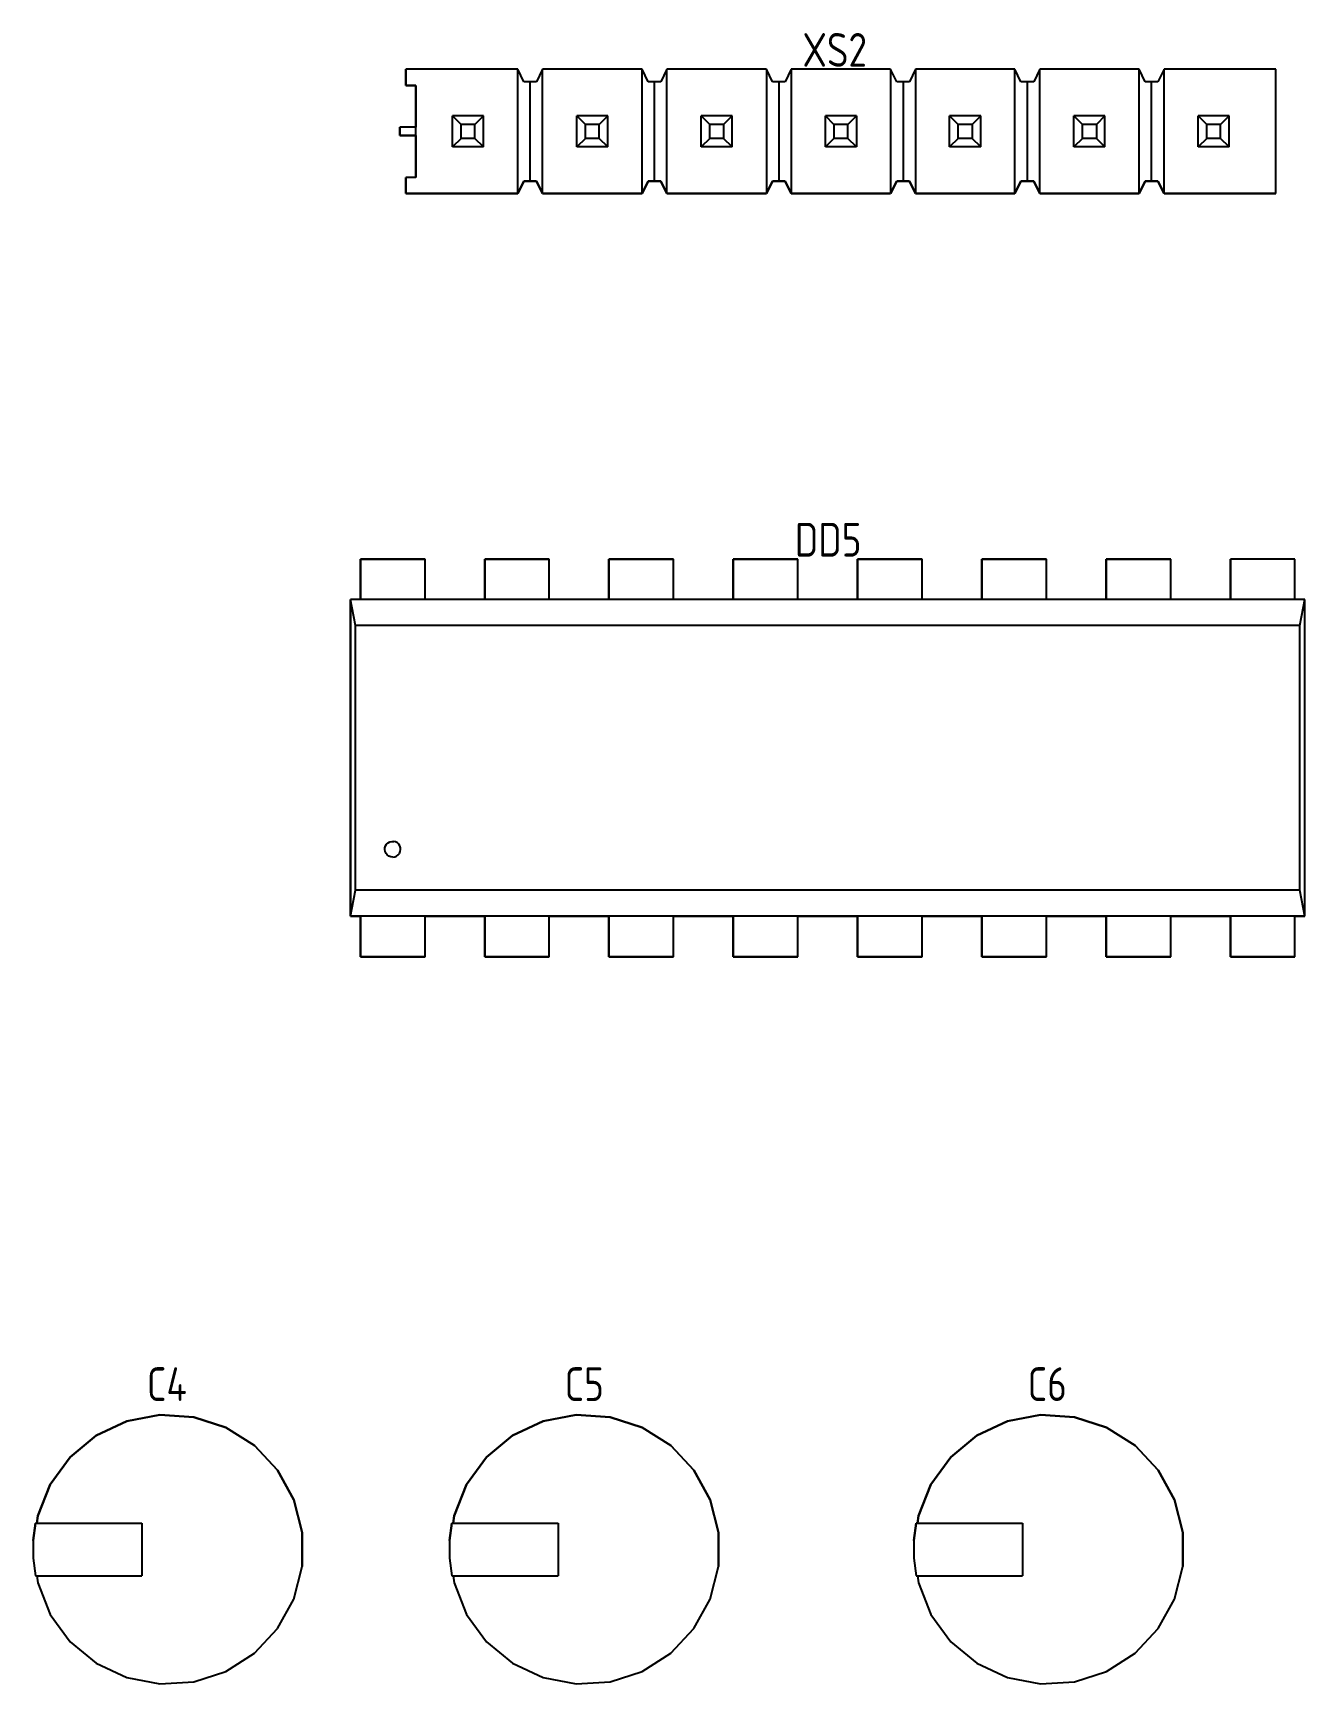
# Model space of a CAD drawing. Header units: inches. Extents: x 0 to 841, y -594 to 0.
# Drawn here: x 277.8 to 329.8, y -379.6 to -312.1 of the extents above; entities that cross this region are included whole.
import ezdxf

# ---------------------------------------------------------------- set-up
doc = ezdxf.new("R2010")
doc.units = ezdxf.units.IN
doc.header["$MEASUREMENT"] = 0
doc.styles.add('GOST type A0', font='GOST_A.TTF', dxfattribs={"height": 2.116667})

msp = doc.modelspace()

# ---------------------------------------------------------------- linework, layer by layer
at = {"color": 7, "true_color": 0xffffff}
for p, q in [((297.638, -313.614), (293.066, -313.614)), ((293.066, -313.614), (293.066, -314.274)), ((293.066, -314.274), (293.066, -313.614)), ((297.638, -313.614), (293.066, -313.614)), ((297.886, -314.122), (297.638, -313.614)), ((297.886, -314.122), (297.638, -313.614)), ((297.638, -318.694), (297.638, -313.614)), ((298.654, -313.614), (298.406, -314.122)), ((298.654, -313.614), (298.406, -314.122)), ((302.718, -313.614), (298.654, -313.614)), ((302.718, -313.614), (298.654, -313.614)), ((298.654, -318.694), (298.654, -313.614)), ((302.966, -314.122), (302.718, -313.614)), ((302.718, -318.694), (302.718, -313.614)), ((302.966, -314.122), (302.718, -313.614)), ((303.734, -313.614), (303.486, -314.122)), ((303.734, -313.614), (303.486, -314.122)), ((307.798, -313.614), (303.734, -313.614)), ((307.798, -313.614), (303.734, -313.614)), ((303.734, -318.694), (303.734, -313.614)), ((308.046, -314.122), (307.798, -313.614)), ((307.798, -313.614), (307.798, -318.694)), ((308.046, -314.122), (307.798, -313.614)), ((308.814, -313.614), (308.566, -314.122)), ((308.814, -313.614), (308.566, -314.122)), ((312.878, -313.614), (308.814, -313.614)), ((312.878, -313.614), (308.814, -313.614)), ((308.814, -313.614), (308.814, -318.694)), ((313.126, -314.122), (312.878, -313.614)), ((312.878, -313.614), (312.878, -318.694)), ((313.126, -314.122), (312.878, -313.614)), ((313.894, -313.614), (313.646, -314.122)), ((313.894, -313.614), (313.646, -314.122)), ((317.958, -313.614), (313.894, -313.614)), ((317.958, -313.614), (313.894, -313.614)), ((313.894, -313.614), (313.894, -318.694)), ((318.206, -314.122), (317.958, -313.614)), ((317.958, -318.694), (317.958, -313.614)), ((318.206, -314.122), (317.958, -313.614)), ((318.974, -313.614), (318.726, -314.122)), ((318.974, -313.614), (318.726, -314.122)), ((323.038, -313.614), (318.974, -313.614)), ((323.038, -313.614), (318.974, -313.614)), ((318.974, -318.694), (318.974, -313.614)), ((323.286, -314.122), (323.038, -313.614)), ((323.038, -318.694), (323.038, -313.614)), ((323.286, -314.122), (323.038, -313.614)), ((324.054, -313.614), (323.806, -314.122)), ((324.054, -313.614), (323.806, -314.122)), ((328.626, -313.614), (324.054, -313.614)), ((328.626, -313.614), (324.054, -313.614)), ((324.054, -318.694), (324.054, -313.614)), ((328.626, -318.694), (328.626, -313.614)), ((328.626, -318.694), (328.626, -313.614)), ((293.066, -314.274), (293.472, -314.274)), ((293.472, -314.274), (293.066, -314.274)), ((293.472, -314.274), (293.472, -315.982)), ((293.472, -318.034), (293.472, -314.274)), ((298.406, -314.122), (297.886, -314.122)), ((298.146, -314.122), (297.886, -314.122)), ((298.146, -318.186), (298.146, -314.122)), ((298.406, -314.122), (298.146, -314.122)), ((303.486, -314.122), (302.966, -314.122)), ((303.226, -314.122), (302.966, -314.122)), ((303.226, -318.186), (303.226, -314.122)), ((303.486, -314.122), (303.226, -314.122)), ((308.566, -314.122), (308.046, -314.122)), ((308.306, -314.122), (308.046, -314.122)), ((308.306, -314.122), (308.306, -318.186)), ((308.566, -314.122), (308.306, -314.122)), ((313.646, -314.122), (313.126, -314.122)), ((313.386, -314.122), (313.126, -314.122)), ((313.386, -314.122), (313.386, -318.186)), ((313.646, -314.122), (313.386, -314.122)), ((318.726, -314.122), (318.206, -314.122)), ((318.466, -314.122), (318.206, -314.122)), ((318.466, -318.186), (318.466, -314.122)), ((318.726, -314.122), (318.466, -314.122)), ((323.806, -314.122), (323.286, -314.122)), ((323.546, -314.122), (323.286, -314.122)), ((323.546, -318.186), (323.546, -314.122)), ((323.806, -314.122), (323.546, -314.122)), ((296.24, -315.52), (294.97, -315.52)), ((295.322, -315.872), (294.97, -315.52)), ((294.97, -316.79), (294.97, -315.52)), ((295.888, -315.872), (295.322, -315.872)), ((295.322, -316.438), (295.322, -315.872)), ((296.24, -315.52), (295.888, -315.872)), ((295.888, -316.438), (295.888, -315.872)), ((296.24, -316.79), (296.24, -315.52)), ((301.32, -315.52), (300.05, -315.52)), ((300.402, -315.872), (300.05, -315.52)), ((300.05, -316.79), (300.05, -315.52)), ((300.968, -315.872), (300.402, -315.872)), ((300.402, -316.438), (300.402, -315.872)), ((301.32, -315.52), (300.968, -315.872)), ((300.968, -316.438), (300.968, -315.872)), ((301.32, -316.79), (301.32, -315.52)), ((306.4, -315.52), (305.13, -315.52)), ((305.482, -315.872), (305.13, -315.52)), ((305.13, -316.79), (305.13, -315.52)), ((306.048, -315.872), (305.482, -315.872)), ((305.482, -316.438), (305.482, -315.872)), ((306.4, -315.52), (306.048, -315.872)), ((306.048, -315.872), (306.048, -316.438)), ((306.4, -316.79), (306.4, -315.52)), ((311.48, -315.52), (310.21, -315.52)), ((310.562, -315.872), (310.21, -315.52)), ((310.21, -316.79), (310.21, -315.52)), ((311.128, -315.872), (310.562, -315.872)), ((310.562, -315.872), (310.562, -316.438)), ((311.48, -315.52), (311.128, -315.872)), ((311.128, -316.438), (311.128, -315.872)), ((311.48, -315.52), (311.48, -316.79)), ((316.56, -315.52), (315.29, -315.52)), ((315.642, -315.872), (315.29, -315.52)), ((315.29, -316.79), (315.29, -315.52)), ((316.208, -315.872), (315.642, -315.872)), ((315.642, -316.438), (315.642, -315.872)), ((316.56, -315.52), (316.208, -315.872)), ((316.208, -315.872), (316.208, -316.438)), ((316.56, -316.79), (316.56, -315.52)), ((321.64, -315.52), (320.37, -315.52)), ((320.722, -315.872), (320.37, -315.52)), ((320.37, -316.79), (320.37, -315.52)), ((321.288, -315.872), (320.722, -315.872)), ((320.722, -316.438), (320.722, -315.872)), ((321.64, -315.52), (321.288, -315.872)), ((321.288, -315.872), (321.288, -316.438)), ((321.64, -316.79), (321.64, -315.52)), ((326.72, -315.52), (325.45, -315.52)), ((325.802, -315.872), (325.45, -315.52)), ((325.45, -316.79), (325.45, -315.52)), ((326.368, -315.872), (325.802, -315.872)), ((325.802, -316.438), (325.802, -315.872)), ((326.72, -315.52), (326.368, -315.872)), ((326.368, -316.438), (326.368, -315.872)), ((326.72, -316.79), (326.72, -315.52)), ((293.472, -315.982), (292.812, -315.982)), ((292.812, -315.982), (292.812, -316.326)), ((292.812, -316.326), (292.812, -315.982)), ((293.472, -315.982), (292.812, -315.982)), ((292.812, -316.326), (293.472, -316.326)), ((293.472, -316.326), (292.812, -316.326)), ((293.472, -316.326), (293.472, -318.034)), ((295.322, -316.438), (294.97, -316.79)), ((295.888, -316.438), (295.322, -316.438)), ((296.24, -316.79), (295.888, -316.438)), ((300.402, -316.438), (300.05, -316.79)), ((300.968, -316.438), (300.402, -316.438)), ((301.32, -316.79), (300.968, -316.438)), ((305.482, -316.438), (305.13, -316.79)), ((306.048, -316.438), (305.482, -316.438)), ((306.4, -316.79), (306.048, -316.438)), ((310.562, -316.438), (310.21, -316.79)), ((311.128, -316.438), (310.562, -316.438)), ((311.48, -316.79), (311.128, -316.438)), ((315.642, -316.438), (315.29, -316.79)), ((316.208, -316.438), (315.642, -316.438)), ((316.56, -316.79), (316.208, -316.438)), ((320.722, -316.438), (320.37, -316.79)), ((321.288, -316.438), (320.722, -316.438)), ((321.64, -316.79), (321.288, -316.438)), ((325.802, -316.438), (325.45, -316.79)), ((326.368, -316.438), (325.802, -316.438)), ((326.72, -316.79), (326.368, -316.438)), ((296.24, -316.79), (294.97, -316.79)), ((301.32, -316.79), (300.05, -316.79)), ((306.4, -316.79), (305.13, -316.79)), ((311.48, -316.79), (310.21, -316.79)), ((316.56, -316.79), (315.29, -316.79)), ((321.64, -316.79), (320.37, -316.79)), ((326.72, -316.79), (325.45, -316.79)), ((293.472, -318.034), (293.066, -318.034)), ((293.066, -318.034), (293.066, -318.694)), ((293.066, -318.694), (293.066, -318.034)), ((293.472, -318.034), (293.066, -318.034)), ((297.638, -318.694), (297.886, -318.186)), ((297.886, -318.186), (297.638, -318.694)), ((297.886, -318.186), (298.406, -318.186)), ((298.146, -318.186), (297.886, -318.186)), ((298.406, -318.186), (298.146, -318.186)), ((298.406, -318.186), (298.654, -318.694)), ((298.654, -318.694), (298.406, -318.186)), ((302.718, -318.694), (302.966, -318.186)), ((302.966, -318.186), (302.718, -318.694)), ((302.966, -318.186), (303.486, -318.186)), ((303.226, -318.186), (302.966, -318.186)), ((303.486, -318.186), (303.226, -318.186)), ((303.486, -318.186), (303.734, -318.694)), ((303.734, -318.694), (303.486, -318.186)), ((307.798, -318.694), (308.046, -318.186)), ((308.046, -318.186), (307.798, -318.694)), ((308.046, -318.186), (308.566, -318.186)), ((308.306, -318.186), (308.046, -318.186)), ((308.566, -318.186), (308.306, -318.186)), ((308.566, -318.186), (308.814, -318.694)), ((308.814, -318.694), (308.566, -318.186)), ((312.878, -318.694), (313.126, -318.186)), ((313.126, -318.186), (312.878, -318.694)), ((313.126, -318.186), (313.646, -318.186)), ((313.386, -318.186), (313.126, -318.186)), ((313.646, -318.186), (313.386, -318.186)), ((313.646, -318.186), (313.894, -318.694)), ((313.894, -318.694), (313.646, -318.186)), ((317.958, -318.694), (318.206, -318.186)), ((318.206, -318.186), (317.958, -318.694)), ((318.206, -318.186), (318.726, -318.186)), ((318.466, -318.186), (318.206, -318.186)), ((318.726, -318.186), (318.466, -318.186)), ((318.726, -318.186), (318.974, -318.694)), ((318.974, -318.694), (318.726, -318.186)), ((323.038, -318.694), (323.286, -318.186)), ((323.286, -318.186), (323.038, -318.694)), ((323.286, -318.186), (323.806, -318.186)), ((323.546, -318.186), (323.286, -318.186)), ((323.806, -318.186), (323.546, -318.186)), ((323.806, -318.186), (324.054, -318.694)), ((324.054, -318.694), (323.806, -318.186)), ((293.066, -318.694), (297.638, -318.694)), ((297.638, -318.694), (293.066, -318.694)), ((298.654, -318.694), (302.718, -318.694)), ((302.718, -318.694), (298.654, -318.694)), ((303.734, -318.694), (307.798, -318.694)), ((307.798, -318.694), (303.734, -318.694)), ((308.814, -318.694), (312.878, -318.694)), ((312.878, -318.694), (308.814, -318.694)), ((313.894, -318.694), (317.958, -318.694)), ((317.958, -318.694), (313.894, -318.694)), ((318.974, -318.694), (323.038, -318.694)), ((323.038, -318.694), (318.974, -318.694)), ((324.054, -318.694), (328.626, -318.694)), ((328.626, -318.694), (324.054, -318.694)), ((293.846, -333.646), (291.206, -333.646)), ((291.206, -333.646), (291.206, -335.296)), ((291.206, -335.296), (291.206, -333.646)), ((291.206, -333.646), (293.846, -333.646)), ((293.846, -335.296), (293.846, -333.646)), ((293.846, -335.296), (293.846, -333.646)), ((298.926, -333.646), (296.286, -333.646)), ((296.286, -333.646), (296.286, -335.296)), ((296.286, -335.296), (296.286, -333.646)), ((296.286, -333.646), (298.926, -333.646)), ((298.926, -335.296), (298.926, -333.646)), ((298.926, -335.296), (298.926, -333.646)), ((304.006, -333.646), (301.366, -333.646)), ((301.366, -333.646), (301.366, -335.296)), ((301.366, -335.296), (301.366, -333.646)), ((301.366, -333.646), (304.006, -333.646)), ((304.006, -335.296), (304.006, -333.646)), ((304.006, -335.296), (304.006, -333.646)), ((309.086, -333.646), (306.446, -333.646)), ((306.446, -333.646), (306.446, -335.296)), ((306.446, -335.296), (306.446, -333.646)), ((306.446, -333.646), (309.086, -333.646)), ((309.086, -335.296), (309.086, -333.646)), ((309.086, -335.296), (309.086, -333.646)), ((314.166, -333.646), (311.526, -333.646)), ((311.526, -333.646), (311.526, -335.296)), ((311.526, -335.296), (311.526, -333.646)), ((311.526, -333.646), (314.166, -333.646)), ((314.166, -335.296), (314.166, -333.646)), ((314.166, -335.296), (314.166, -333.646)), ((319.246, -333.646), (316.606, -333.646)), ((316.606, -333.646), (316.606, -335.296)), ((316.606, -335.296), (316.606, -333.646)), ((316.606, -333.646), (319.246, -333.646)), ((319.246, -335.296), (319.246, -333.646)), ((319.246, -335.296), (319.246, -333.646)), ((324.326, -333.646), (321.686, -333.646)), ((321.686, -333.646), (321.686, -335.296)), ((321.686, -335.296), (321.686, -333.646)), ((321.686, -333.646), (324.326, -333.646)), ((324.326, -335.296), (324.326, -333.646)), ((324.326, -335.296), (324.326, -333.646)), ((329.406, -333.646), (326.766, -333.646)), ((326.766, -333.646), (326.766, -335.296)), ((326.766, -335.296), (326.766, -333.646)), ((329.406, -333.646), (326.766, -333.646)), ((329.406, -335.296), (329.406, -333.646)), ((329.406, -335.296), (329.406, -333.646)), ((291.206, -335.296), (290.798, -335.296)), ((290.798, -335.296), (290.798, -348.252)), ((290.798, -348.252), (290.798, -335.296)), ((291.002, -336.364), (290.798, -335.296)), ((329.814, -335.296), (290.798, -335.296)), ((296.286, -335.296), (293.846, -335.296)), ((301.366, -335.296), (298.926, -335.296)), ((306.446, -335.296), (304.006, -335.296)), ((311.526, -335.296), (309.086, -335.296)), ((316.606, -335.296), (314.166, -335.296)), ((321.686, -335.296), (319.246, -335.296)), ((326.766, -335.296), (324.326, -335.296)), ((329.814, -335.296), (329.406, -335.296)), ((329.61, -336.364), (329.814, -335.296)), ((329.814, -348.252), (329.814, -335.296)), ((329.814, -348.252), (329.814, -335.296)), ((291.002, -347.184), (291.002, -336.364)), ((329.61, -336.364), (291.002, -336.364)), ((329.61, -347.184), (329.61, -336.364)), ((292.202, -345.526), (292.208, -345.446)), ((292.218, -345.606), (292.202, -345.526)), ((292.208, -345.446), (292.234, -345.368)), ((292.252, -345.68), (292.218, -345.606)), ((292.234, -345.368), (292.276, -345.3)), ((292.276, -345.3), (292.336, -345.244)), ((292.336, -345.244), (292.406, -345.206)), ((292.406, -345.206), (292.486, -345.186)), ((292.486, -345.186), (292.566, -345.186)), ((292.646, -345.206), (292.566, -345.186)), ((292.716, -345.244), (292.646, -345.206)), ((292.776, -345.3), (292.716, -345.244)), ((292.82, -345.368), (292.776, -345.3)), ((292.8, -345.68), (292.834, -345.606)), ((292.844, -345.446), (292.82, -345.368)), ((292.834, -345.606), (292.85, -345.526)), ((292.85, -345.526), (292.844, -345.446)), ((292.304, -345.742), (292.252, -345.68)), ((292.37, -345.79), (292.304, -345.742)), ((292.446, -345.82), (292.37, -345.79)), ((292.526, -345.83), (292.446, -345.82)), ((292.526, -345.83), (292.606, -345.82)), ((292.606, -345.82), (292.682, -345.79)), ((292.682, -345.79), (292.748, -345.742)), ((292.748, -345.742), (292.8, -345.68)), ((290.798, -348.252), (291.002, -347.184)), ((329.61, -347.184), (291.002, -347.184)), ((329.814, -348.252), (329.61, -347.184)), ((290.798, -348.252), (291.206, -348.252)), ((329.814, -348.252), (290.798, -348.252)), ((291.206, -348.252), (291.206, -349.902)), ((291.206, -349.902), (291.206, -348.252)), ((293.846, -349.902), (293.846, -348.252)), ((293.846, -348.252), (296.286, -348.252)), ((293.846, -349.902), (293.846, -348.252)), ((296.286, -348.252), (296.286, -349.902)), ((296.286, -349.902), (296.286, -348.252)), ((298.926, -349.902), (298.926, -348.252)), ((298.926, -348.252), (301.366, -348.252)), ((298.926, -349.902), (298.926, -348.252)), ((301.366, -348.252), (301.366, -349.902)), ((301.366, -349.902), (301.366, -348.252)), ((304.006, -349.902), (304.006, -348.252)), ((304.006, -348.252), (306.446, -348.252)), ((304.006, -349.902), (304.006, -348.252)), ((306.446, -348.252), (306.446, -349.902)), ((306.446, -349.902), (306.446, -348.252)), ((309.086, -349.902), (309.086, -348.252)), ((309.086, -348.252), (311.526, -348.252)), ((309.086, -349.902), (309.086, -348.252)), ((311.526, -348.252), (311.526, -349.902)), ((311.526, -349.902), (311.526, -348.252)), ((314.166, -349.902), (314.166, -348.252)), ((314.166, -348.252), (316.606, -348.252)), ((314.166, -349.902), (314.166, -348.252)), ((316.606, -348.252), (316.606, -349.902)), ((316.606, -349.902), (316.606, -348.252)), ((319.246, -349.902), (319.246, -348.252)), ((319.246, -348.252), (321.686, -348.252)), ((319.246, -349.902), (319.246, -348.252)), ((321.686, -348.252), (321.686, -349.902)), ((321.686, -349.902), (321.686, -348.252)), ((324.326, -349.902), (324.326, -348.252)), ((324.326, -348.252), (326.766, -348.252)), ((324.326, -349.902), (324.326, -348.252)), ((326.766, -348.252), (326.766, -349.902)), ((326.766, -349.902), (326.766, -348.252)), ((329.406, -349.902), (329.406, -348.252)), ((329.406, -348.252), (329.814, -348.252)), ((329.406, -349.902), (329.406, -348.252)), ((291.206, -349.902), (293.846, -349.902)), ((293.846, -349.902), (291.206, -349.902)), ((296.286, -349.902), (298.926, -349.902)), ((298.926, -349.902), (296.286, -349.902)), ((301.366, -349.902), (304.006, -349.902)), ((304.006, -349.902), (301.366, -349.902)), ((306.446, -349.902), (309.086, -349.902)), ((309.086, -349.902), (306.446, -349.902)), ((311.526, -349.902), (314.166, -349.902)), ((314.166, -349.902), (311.526, -349.902)), ((316.606, -349.902), (319.246, -349.902)), ((319.246, -349.902), (316.606, -349.902)), ((321.686, -349.902), (324.326, -349.902)), ((324.326, -349.902), (321.686, -349.902)), ((326.766, -349.902), (329.406, -349.902)), ((329.406, -349.902), (326.766, -349.902)), ((281.654, -368.9), (280.404, -369.488)), ((280.404, -369.488), (281.654, -368.9)), ((283.01, -368.642), (281.654, -368.9)), ((281.654, -368.9), (283.01, -368.642)), ((284.39, -368.728), (283.01, -368.642)), ((283.01, -368.642), (284.39, -368.728)), ((285.704, -369.156), (284.39, -368.728)), ((284.39, -368.728), (285.704, -369.156)), ((286.87, -369.896), (285.704, -369.156)), ((285.704, -369.156), (286.87, -369.896)), ((298.675, -368.9), (297.425, -369.488)), ((297.425, -369.488), (298.675, -368.9)), ((300.031, -368.642), (298.675, -368.9)), ((298.675, -368.9), (300.031, -368.642)), ((301.411, -368.728), (300.031, -368.642)), ((300.031, -368.642), (301.411, -368.728)), ((302.725, -369.156), (301.411, -368.728)), ((301.411, -368.728), (302.725, -369.156)), ((303.891, -369.896), (302.725, -369.156)), ((302.725, -369.156), (303.891, -369.896)), ((317.654, -368.9), (316.404, -369.488)), ((316.404, -369.488), (317.654, -368.9)), ((319.01, -368.642), (317.654, -368.9)), ((317.654, -368.9), (319.01, -368.642)), ((320.39, -368.728), (319.01, -368.642)), ((319.01, -368.642), (320.39, -368.728)), ((321.704, -369.156), (320.39, -368.728)), ((320.39, -368.728), (321.704, -369.156)), ((322.87, -369.896), (321.704, -369.156)), ((321.704, -369.156), (322.87, -369.896)), ((280.404, -369.488), (279.338, -370.37)), ((279.338, -370.37), (280.404, -369.488)), ((287.816, -370.902), (286.87, -369.896)), ((286.87, -369.896), (287.816, -370.902)), ((297.425, -369.488), (296.359, -370.37)), ((296.359, -370.37), (297.425, -369.488)), ((304.837, -370.902), (303.891, -369.896)), ((303.891, -369.896), (304.837, -370.902)), ((316.404, -369.488), (315.338, -370.37)), ((315.338, -370.37), (316.404, -369.488)), ((323.816, -370.902), (322.87, -369.896)), ((322.87, -369.896), (323.816, -370.902)), ((279.338, -370.37), (278.526, -371.486)), ((278.526, -371.486), (279.338, -370.37)), ((296.359, -370.37), (295.547, -371.486)), ((295.547, -371.486), (296.359, -370.37)), ((315.338, -370.37), (314.526, -371.486)), ((314.526, -371.486), (315.338, -370.37)), ((288.482, -372.114), (287.816, -370.902)), ((287.816, -370.902), (288.482, -372.114)), ((305.503, -372.114), (304.837, -370.902)), ((304.837, -370.902), (305.503, -372.114)), ((324.482, -372.114), (323.816, -370.902)), ((323.816, -370.902), (324.482, -372.114)), ((278.526, -371.486), (278.018, -372.772)), ((278.018, -372.772), (278.526, -371.486)), ((295.547, -371.486), (295.039, -372.772)), ((295.039, -372.772), (295.547, -371.486)), ((314.526, -371.486), (314.018, -372.772)), ((314.018, -372.772), (314.526, -371.486)), ((288.824, -373.452), (288.482, -372.114)), ((288.482, -372.114), (288.824, -373.452)), ((305.845, -373.452), (305.503, -372.114)), ((305.503, -372.114), (305.845, -373.452)), ((324.824, -373.452), (324.482, -372.114)), ((324.482, -372.114), (324.824, -373.452)), ((277.918, -373.066), (277.824, -373.782)), ((277.824, -373.782), (277.918, -373.066)), ((277.98, -373.066), (277.918, -373.066)), ((277.918, -373.066), (282.272, -373.066)), ((278.018, -372.772), (277.98, -373.066)), ((277.98, -373.066), (278.018, -372.772)), ((282.272, -373.066), (282.272, -375.218)), ((294.939, -373.066), (294.845, -373.782)), ((294.845, -373.782), (294.939, -373.066)), ((295.001, -373.066), (294.939, -373.066)), ((294.939, -373.066), (299.293, -373.066)), ((295.039, -372.772), (295.001, -373.066)), ((295.001, -373.066), (295.039, -372.772)), ((299.293, -373.066), (299.293, -375.218)), ((313.918, -373.066), (313.824, -373.782)), ((313.824, -373.782), (313.918, -373.066)), ((313.98, -373.066), (313.918, -373.066)), ((313.918, -373.066), (318.272, -373.066)), ((314.018, -372.772), (313.98, -373.066)), ((313.98, -373.066), (314.018, -372.772)), ((318.272, -373.066), (318.272, -375.218)), ((277.824, -373.782), (277.824, -374.504)), ((277.824, -373.782), (277.824, -374.504)), ((288.824, -374.834), (288.824, -373.452)), ((288.824, -373.452), (288.824, -374.834)), ((294.845, -373.782), (294.845, -374.504)), ((294.845, -373.782), (294.845, -374.504)), ((305.845, -374.834), (305.845, -373.452)), ((305.845, -373.452), (305.845, -374.834)), ((313.824, -373.782), (313.824, -374.504)), ((313.824, -373.782), (313.824, -374.504)), ((324.824, -374.834), (324.824, -373.452)), ((324.824, -373.452), (324.824, -374.834)), ((277.824, -374.504), (277.918, -375.218)), ((277.824, -374.504), (277.918, -375.218)), ((294.845, -374.504), (294.939, -375.218)), ((294.845, -374.504), (294.939, -375.218)), ((313.824, -374.504), (313.918, -375.218)), ((313.824, -374.504), (313.918, -375.218)), ((277.918, -375.218), (277.98, -375.218)), ((277.918, -375.218), (282.272, -375.218)), ((277.98, -375.218), (278.018, -375.514)), ((277.98, -375.218), (278.018, -375.514)), ((288.482, -376.172), (288.824, -374.834)), ((288.482, -376.172), (288.824, -374.834)), ((294.939, -375.218), (295.001, -375.218)), ((294.939, -375.218), (299.293, -375.218)), ((295.001, -375.218), (295.039, -375.514)), ((295.001, -375.218), (295.039, -375.514)), ((305.503, -376.172), (305.845, -374.834)), ((305.503, -376.172), (305.845, -374.834)), ((313.918, -375.218), (313.98, -375.218)), ((313.918, -375.218), (318.272, -375.218)), ((313.98, -375.218), (314.018, -375.514)), ((313.98, -375.218), (314.018, -375.514)), ((324.482, -376.172), (324.824, -374.834)), ((324.482, -376.172), (324.824, -374.834)), ((278.018, -375.514), (278.526, -376.798)), ((278.018, -375.514), (278.526, -376.798)), ((295.039, -375.514), (295.547, -376.798)), ((295.039, -375.514), (295.547, -376.798)), ((314.018, -375.514), (314.526, -376.798)), ((314.018, -375.514), (314.526, -376.798)), ((287.816, -377.382), (288.482, -376.172)), ((287.816, -377.382), (288.482, -376.172)), ((304.837, -377.382), (305.503, -376.172)), ((304.837, -377.382), (305.503, -376.172)), ((323.816, -377.382), (324.482, -376.172)), ((323.816, -377.382), (324.482, -376.172)), ((278.526, -376.798), (279.338, -377.916)), ((278.526, -376.798), (279.338, -377.916)), ((286.87, -378.39), (287.816, -377.382)), ((286.87, -378.39), (287.816, -377.382)), ((295.547, -376.798), (296.359, -377.916)), ((295.547, -376.798), (296.359, -377.916)), ((303.891, -378.39), (304.837, -377.382)), ((303.891, -378.39), (304.837, -377.382)), ((314.526, -376.798), (315.338, -377.916)), ((314.526, -376.798), (315.338, -377.916)), ((322.87, -378.39), (323.816, -377.382)), ((322.87, -378.39), (323.816, -377.382)), ((279.338, -377.916), (280.404, -378.796)), ((279.338, -377.916), (280.404, -378.796)), ((296.359, -377.916), (297.425, -378.796)), ((296.359, -377.916), (297.425, -378.796)), ((315.338, -377.916), (316.404, -378.796)), ((315.338, -377.916), (316.404, -378.796)), ((285.704, -379.13), (286.87, -378.39)), ((285.704, -379.13), (286.87, -378.39)), ((302.725, -379.13), (303.891, -378.39)), ((302.725, -379.13), (303.891, -378.39)), ((321.704, -379.13), (322.87, -378.39)), ((321.704, -379.13), (322.87, -378.39)), ((280.404, -378.796), (281.654, -379.384)), ((280.404, -378.796), (281.654, -379.384)), ((281.654, -379.384), (283.01, -379.644)), ((281.654, -379.384), (283.01, -379.644)), ((284.39, -379.556), (285.704, -379.13)), ((284.39, -379.556), (285.704, -379.13)), ((297.425, -378.796), (298.675, -379.384)), ((297.425, -378.796), (298.675, -379.384)), ((298.675, -379.384), (300.031, -379.644)), ((298.675, -379.384), (300.031, -379.644)), ((301.411, -379.556), (302.725, -379.13)), ((301.411, -379.556), (302.725, -379.13)), ((316.404, -378.796), (317.654, -379.384)), ((316.404, -378.796), (317.654, -379.384)), ((317.654, -379.384), (319.01, -379.644)), ((317.654, -379.384), (319.01, -379.644)), ((320.39, -379.556), (321.704, -379.13)), ((320.39, -379.556), (321.704, -379.13)), ((283.01, -379.644), (284.39, -379.556)), ((283.01, -379.644), (284.39, -379.556)), ((300.031, -379.644), (301.411, -379.556)), ((300.031, -379.644), (301.411, -379.556)), ((319.01, -379.644), (320.39, -379.556)), ((319.01, -379.644), (320.39, -379.556))]:
    msp.add_line(p, q, dxfattribs=at)
at = {"color": 18, "true_color": 0x000000}
for p, q in [((297.638, -313.614), (293.066, -313.614)), ((293.066, -313.614), (293.066, -314.274)), ((293.066, -314.274), (293.066, -313.614)), ((297.638, -313.614), (293.066, -313.614)), ((297.886, -314.122), (297.638, -313.614)), ((297.886, -314.122), (297.638, -313.614)), ((297.638, -318.694), (297.638, -313.614)), ((298.654, -313.614), (298.406, -314.122)), ((298.654, -313.614), (298.406, -314.122)), ((302.718, -313.614), (298.654, -313.614)), ((302.718, -313.614), (298.654, -313.614)), ((298.654, -318.694), (298.654, -313.614)), ((302.966, -314.122), (302.718, -313.614)), ((302.718, -318.694), (302.718, -313.614)), ((302.966, -314.122), (302.718, -313.614)), ((303.734, -313.614), (303.486, -314.122)), ((303.734, -313.614), (303.486, -314.122)), ((307.798, -313.614), (303.734, -313.614)), ((307.798, -313.614), (303.734, -313.614)), ((303.734, -318.694), (303.734, -313.614)), ((308.046, -314.122), (307.798, -313.614)), ((307.798, -313.614), (307.798, -318.694)), ((308.046, -314.122), (307.798, -313.614)), ((308.814, -313.614), (308.566, -314.122)), ((308.814, -313.614), (308.566, -314.122)), ((312.878, -313.614), (308.814, -313.614)), ((312.878, -313.614), (308.814, -313.614)), ((308.814, -313.614), (308.814, -318.694)), ((313.126, -314.122), (312.878, -313.614)), ((312.878, -313.614), (312.878, -318.694)), ((313.126, -314.122), (312.878, -313.614)), ((313.894, -313.614), (313.646, -314.122)), ((313.894, -313.614), (313.646, -314.122)), ((317.958, -313.614), (313.894, -313.614)), ((317.958, -313.614), (313.894, -313.614)), ((313.894, -313.614), (313.894, -318.694)), ((318.206, -314.122), (317.958, -313.614)), ((317.958, -318.694), (317.958, -313.614)), ((318.206, -314.122), (317.958, -313.614)), ((318.974, -313.614), (318.726, -314.122)), ((318.974, -313.614), (318.726, -314.122)), ((323.038, -313.614), (318.974, -313.614)), ((323.038, -313.614), (318.974, -313.614)), ((318.974, -318.694), (318.974, -313.614)), ((323.286, -314.122), (323.038, -313.614)), ((323.038, -318.694), (323.038, -313.614)), ((323.286, -314.122), (323.038, -313.614)), ((324.054, -313.614), (323.806, -314.122)), ((324.054, -313.614), (323.806, -314.122)), ((328.626, -313.614), (324.054, -313.614)), ((328.626, -313.614), (324.054, -313.614)), ((324.054, -318.694), (324.054, -313.614)), ((328.626, -318.694), (328.626, -313.614)), ((328.626, -318.694), (328.626, -313.614)), ((293.066, -314.274), (293.472, -314.274)), ((293.472, -314.274), (293.066, -314.274)), ((293.472, -314.274), (293.472, -315.982)), ((293.472, -318.034), (293.472, -314.274)), ((298.406, -314.122), (297.886, -314.122)), ((298.146, -314.122), (297.886, -314.122)), ((298.146, -318.186), (298.146, -314.122)), ((298.406, -314.122), (298.146, -314.122)), ((303.486, -314.122), (302.966, -314.122)), ((303.226, -314.122), (302.966, -314.122)), ((303.226, -318.186), (303.226, -314.122)), ((303.486, -314.122), (303.226, -314.122)), ((308.566, -314.122), (308.046, -314.122)), ((308.306, -314.122), (308.046, -314.122)), ((308.306, -314.122), (308.306, -318.186)), ((308.566, -314.122), (308.306, -314.122)), ((313.646, -314.122), (313.126, -314.122)), ((313.386, -314.122), (313.126, -314.122)), ((313.386, -314.122), (313.386, -318.186)), ((313.646, -314.122), (313.386, -314.122)), ((318.726, -314.122), (318.206, -314.122)), ((318.466, -314.122), (318.206, -314.122)), ((318.466, -318.186), (318.466, -314.122)), ((318.726, -314.122), (318.466, -314.122)), ((323.806, -314.122), (323.286, -314.122)), ((323.546, -314.122), (323.286, -314.122)), ((323.546, -318.186), (323.546, -314.122)), ((323.806, -314.122), (323.546, -314.122)), ((296.24, -315.52), (294.97, -315.52)), ((295.322, -315.872), (294.97, -315.52)), ((294.97, -316.79), (294.97, -315.52)), ((295.888, -315.872), (295.322, -315.872)), ((295.322, -316.438), (295.322, -315.872)), ((296.24, -315.52), (295.888, -315.872)), ((295.888, -316.438), (295.888, -315.872)), ((296.24, -316.79), (296.24, -315.52)), ((301.32, -315.52), (300.05, -315.52)), ((300.402, -315.872), (300.05, -315.52)), ((300.05, -316.79), (300.05, -315.52)), ((300.968, -315.872), (300.402, -315.872)), ((300.402, -316.438), (300.402, -315.872)), ((301.32, -315.52), (300.968, -315.872)), ((300.968, -316.438), (300.968, -315.872)), ((301.32, -316.79), (301.32, -315.52)), ((306.4, -315.52), (305.13, -315.52)), ((305.482, -315.872), (305.13, -315.52)), ((305.13, -316.79), (305.13, -315.52)), ((306.048, -315.872), (305.482, -315.872)), ((305.482, -316.438), (305.482, -315.872)), ((306.4, -315.52), (306.048, -315.872)), ((306.048, -315.872), (306.048, -316.438)), ((306.4, -316.79), (306.4, -315.52)), ((311.48, -315.52), (310.21, -315.52)), ((310.562, -315.872), (310.21, -315.52)), ((310.21, -316.79), (310.21, -315.52)), ((311.128, -315.872), (310.562, -315.872)), ((310.562, -315.872), (310.562, -316.438)), ((311.48, -315.52), (311.128, -315.872)), ((311.128, -316.438), (311.128, -315.872)), ((311.48, -315.52), (311.48, -316.79)), ((316.56, -315.52), (315.29, -315.52)), ((315.642, -315.872), (315.29, -315.52)), ((315.29, -316.79), (315.29, -315.52)), ((316.208, -315.872), (315.642, -315.872)), ((315.642, -316.438), (315.642, -315.872)), ((316.56, -315.52), (316.208, -315.872)), ((316.208, -315.872), (316.208, -316.438)), ((316.56, -316.79), (316.56, -315.52)), ((321.64, -315.52), (320.37, -315.52)), ((320.722, -315.872), (320.37, -315.52)), ((320.37, -316.79), (320.37, -315.52)), ((321.288, -315.872), (320.722, -315.872)), ((320.722, -316.438), (320.722, -315.872)), ((321.64, -315.52), (321.288, -315.872)), ((321.288, -315.872), (321.288, -316.438)), ((321.64, -316.79), (321.64, -315.52)), ((326.72, -315.52), (325.45, -315.52)), ((325.802, -315.872), (325.45, -315.52)), ((325.45, -316.79), (325.45, -315.52)), ((326.368, -315.872), (325.802, -315.872)), ((325.802, -316.438), (325.802, -315.872)), ((326.72, -315.52), (326.368, -315.872)), ((326.368, -316.438), (326.368, -315.872)), ((326.72, -316.79), (326.72, -315.52)), ((293.472, -315.982), (292.812, -315.982)), ((292.812, -315.982), (292.812, -316.326)), ((292.812, -316.326), (292.812, -315.982)), ((293.472, -315.982), (292.812, -315.982)), ((292.812, -316.326), (293.472, -316.326)), ((293.472, -316.326), (292.812, -316.326)), ((293.472, -316.326), (293.472, -318.034)), ((295.322, -316.438), (294.97, -316.79)), ((295.888, -316.438), (295.322, -316.438)), ((296.24, -316.79), (295.888, -316.438)), ((300.402, -316.438), (300.05, -316.79)), ((300.968, -316.438), (300.402, -316.438)), ((301.32, -316.79), (300.968, -316.438)), ((305.482, -316.438), (305.13, -316.79)), ((306.048, -316.438), (305.482, -316.438)), ((306.4, -316.79), (306.048, -316.438)), ((310.562, -316.438), (310.21, -316.79)), ((311.128, -316.438), (310.562, -316.438)), ((311.48, -316.79), (311.128, -316.438)), ((315.642, -316.438), (315.29, -316.79)), ((316.208, -316.438), (315.642, -316.438)), ((316.56, -316.79), (316.208, -316.438)), ((320.722, -316.438), (320.37, -316.79)), ((321.288, -316.438), (320.722, -316.438)), ((321.64, -316.79), (321.288, -316.438)), ((325.802, -316.438), (325.45, -316.79)), ((326.368, -316.438), (325.802, -316.438)), ((326.72, -316.79), (326.368, -316.438)), ((296.24, -316.79), (294.97, -316.79)), ((301.32, -316.79), (300.05, -316.79)), ((306.4, -316.79), (305.13, -316.79)), ((311.48, -316.79), (310.21, -316.79)), ((316.56, -316.79), (315.29, -316.79)), ((321.64, -316.79), (320.37, -316.79)), ((326.72, -316.79), (325.45, -316.79)), ((293.472, -318.034), (293.066, -318.034)), ((293.066, -318.034), (293.066, -318.694)), ((293.066, -318.694), (293.066, -318.034)), ((293.472, -318.034), (293.066, -318.034)), ((297.638, -318.694), (297.886, -318.186)), ((297.886, -318.186), (297.638, -318.694)), ((297.886, -318.186), (298.406, -318.186)), ((298.146, -318.186), (297.886, -318.186)), ((298.406, -318.186), (298.146, -318.186)), ((298.406, -318.186), (298.654, -318.694)), ((298.654, -318.694), (298.406, -318.186)), ((302.718, -318.694), (302.966, -318.186)), ((302.966, -318.186), (302.718, -318.694)), ((302.966, -318.186), (303.486, -318.186)), ((303.226, -318.186), (302.966, -318.186)), ((303.486, -318.186), (303.226, -318.186)), ((303.486, -318.186), (303.734, -318.694)), ((303.734, -318.694), (303.486, -318.186)), ((307.798, -318.694), (308.046, -318.186)), ((308.046, -318.186), (307.798, -318.694)), ((308.046, -318.186), (308.566, -318.186)), ((308.306, -318.186), (308.046, -318.186)), ((308.566, -318.186), (308.306, -318.186)), ((308.566, -318.186), (308.814, -318.694)), ((308.814, -318.694), (308.566, -318.186)), ((312.878, -318.694), (313.126, -318.186)), ((313.126, -318.186), (312.878, -318.694)), ((313.126, -318.186), (313.646, -318.186)), ((313.386, -318.186), (313.126, -318.186)), ((313.646, -318.186), (313.386, -318.186)), ((313.646, -318.186), (313.894, -318.694)), ((313.894, -318.694), (313.646, -318.186)), ((317.958, -318.694), (318.206, -318.186)), ((318.206, -318.186), (317.958, -318.694)), ((318.206, -318.186), (318.726, -318.186)), ((318.466, -318.186), (318.206, -318.186)), ((318.726, -318.186), (318.466, -318.186)), ((318.726, -318.186), (318.974, -318.694)), ((318.974, -318.694), (318.726, -318.186)), ((323.038, -318.694), (323.286, -318.186)), ((323.286, -318.186), (323.038, -318.694)), ((323.286, -318.186), (323.806, -318.186)), ((323.546, -318.186), (323.286, -318.186)), ((323.806, -318.186), (323.546, -318.186)), ((323.806, -318.186), (324.054, -318.694)), ((324.054, -318.694), (323.806, -318.186)), ((293.066, -318.694), (297.638, -318.694)), ((297.638, -318.694), (293.066, -318.694)), ((298.654, -318.694), (302.718, -318.694)), ((302.718, -318.694), (298.654, -318.694)), ((303.734, -318.694), (307.798, -318.694)), ((307.798, -318.694), (303.734, -318.694)), ((308.814, -318.694), (312.878, -318.694)), ((312.878, -318.694), (308.814, -318.694)), ((313.894, -318.694), (317.958, -318.694)), ((317.958, -318.694), (313.894, -318.694)), ((318.974, -318.694), (323.038, -318.694)), ((323.038, -318.694), (318.974, -318.694)), ((324.054, -318.694), (328.626, -318.694)), ((328.626, -318.694), (324.054, -318.694)), ((293.846, -333.646), (291.206, -333.646)), ((291.206, -333.646), (291.206, -335.296)), ((291.206, -335.296), (291.206, -333.646)), ((291.206, -333.646), (293.846, -333.646)), ((293.846, -335.296), (293.846, -333.646)), ((293.846, -335.296), (293.846, -333.646)), ((298.926, -333.646), (296.286, -333.646)), ((296.286, -333.646), (296.286, -335.296)), ((296.286, -335.296), (296.286, -333.646)), ((296.286, -333.646), (298.926, -333.646)), ((298.926, -335.296), (298.926, -333.646)), ((298.926, -335.296), (298.926, -333.646)), ((304.006, -333.646), (301.366, -333.646)), ((301.366, -333.646), (301.366, -335.296)), ((301.366, -335.296), (301.366, -333.646)), ((301.366, -333.646), (304.006, -333.646)), ((304.006, -335.296), (304.006, -333.646)), ((304.006, -335.296), (304.006, -333.646)), ((309.086, -333.646), (306.446, -333.646)), ((306.446, -333.646), (306.446, -335.296)), ((306.446, -335.296), (306.446, -333.646)), ((306.446, -333.646), (309.086, -333.646)), ((309.086, -335.296), (309.086, -333.646)), ((309.086, -335.296), (309.086, -333.646)), ((314.166, -333.646), (311.526, -333.646)), ((311.526, -333.646), (311.526, -335.296)), ((311.526, -335.296), (311.526, -333.646)), ((311.526, -333.646), (314.166, -333.646)), ((314.166, -335.296), (314.166, -333.646)), ((314.166, -335.296), (314.166, -333.646)), ((319.246, -333.646), (316.606, -333.646)), ((316.606, -333.646), (316.606, -335.296)), ((316.606, -335.296), (316.606, -333.646)), ((316.606, -333.646), (319.246, -333.646)), ((319.246, -335.296), (319.246, -333.646)), ((319.246, -335.296), (319.246, -333.646)), ((324.326, -333.646), (321.686, -333.646)), ((321.686, -333.646), (321.686, -335.296)), ((321.686, -335.296), (321.686, -333.646)), ((321.686, -333.646), (324.326, -333.646)), ((324.326, -335.296), (324.326, -333.646)), ((324.326, -335.296), (324.326, -333.646)), ((329.406, -333.646), (326.766, -333.646)), ((326.766, -333.646), (326.766, -335.296)), ((326.766, -335.296), (326.766, -333.646)), ((329.406, -333.646), (326.766, -333.646)), ((329.406, -335.296), (329.406, -333.646)), ((329.406, -335.296), (329.406, -333.646)), ((291.206, -335.296), (290.798, -335.296)), ((290.798, -335.296), (290.798, -348.252)), ((290.798, -348.252), (290.798, -335.296)), ((291.002, -336.364), (290.798, -335.296)), ((329.814, -335.296), (290.798, -335.296)), ((296.286, -335.296), (293.846, -335.296)), ((301.366, -335.296), (298.926, -335.296)), ((306.446, -335.296), (304.006, -335.296)), ((311.526, -335.296), (309.086, -335.296)), ((316.606, -335.296), (314.166, -335.296)), ((321.686, -335.296), (319.246, -335.296)), ((326.766, -335.296), (324.326, -335.296)), ((329.814, -335.296), (329.406, -335.296)), ((329.61, -336.364), (329.814, -335.296)), ((329.814, -348.252), (329.814, -335.296)), ((329.814, -348.252), (329.814, -335.296)), ((291.002, -347.184), (291.002, -336.364)), ((329.61, -336.364), (291.002, -336.364)), ((329.61, -347.184), (329.61, -336.364)), ((292.202, -345.526), (292.208, -345.446)), ((292.218, -345.606), (292.202, -345.526)), ((292.208, -345.446), (292.234, -345.368)), ((292.252, -345.68), (292.218, -345.606)), ((292.234, -345.368), (292.276, -345.3)), ((292.276, -345.3), (292.336, -345.244)), ((292.336, -345.244), (292.406, -345.206)), ((292.406, -345.206), (292.486, -345.186)), ((292.486, -345.186), (292.566, -345.186)), ((292.646, -345.206), (292.566, -345.186)), ((292.716, -345.244), (292.646, -345.206)), ((292.776, -345.3), (292.716, -345.244)), ((292.82, -345.368), (292.776, -345.3)), ((292.8, -345.68), (292.834, -345.606)), ((292.844, -345.446), (292.82, -345.368)), ((292.834, -345.606), (292.85, -345.526)), ((292.85, -345.526), (292.844, -345.446)), ((292.304, -345.742), (292.252, -345.68)), ((292.37, -345.79), (292.304, -345.742)), ((292.446, -345.82), (292.37, -345.79)), ((292.526, -345.83), (292.446, -345.82)), ((292.526, -345.83), (292.606, -345.82)), ((292.606, -345.82), (292.682, -345.79)), ((292.682, -345.79), (292.748, -345.742)), ((292.748, -345.742), (292.8, -345.68)), ((290.798, -348.252), (291.002, -347.184)), ((329.61, -347.184), (291.002, -347.184)), ((329.814, -348.252), (329.61, -347.184)), ((290.798, -348.252), (291.206, -348.252)), ((329.814, -348.252), (290.798, -348.252)), ((291.206, -348.252), (291.206, -349.902)), ((291.206, -349.902), (291.206, -348.252)), ((293.846, -349.902), (293.846, -348.252)), ((293.846, -348.252), (296.286, -348.252)), ((293.846, -349.902), (293.846, -348.252)), ((296.286, -348.252), (296.286, -349.902)), ((296.286, -349.902), (296.286, -348.252)), ((298.926, -349.902), (298.926, -348.252)), ((298.926, -348.252), (301.366, -348.252)), ((298.926, -349.902), (298.926, -348.252)), ((301.366, -348.252), (301.366, -349.902)), ((301.366, -349.902), (301.366, -348.252)), ((304.006, -349.902), (304.006, -348.252)), ((304.006, -348.252), (306.446, -348.252)), ((304.006, -349.902), (304.006, -348.252)), ((306.446, -348.252), (306.446, -349.902)), ((306.446, -349.902), (306.446, -348.252)), ((309.086, -349.902), (309.086, -348.252)), ((309.086, -348.252), (311.526, -348.252)), ((309.086, -349.902), (309.086, -348.252)), ((311.526, -348.252), (311.526, -349.902)), ((311.526, -349.902), (311.526, -348.252)), ((314.166, -349.902), (314.166, -348.252)), ((314.166, -348.252), (316.606, -348.252)), ((314.166, -349.902), (314.166, -348.252)), ((316.606, -348.252), (316.606, -349.902)), ((316.606, -349.902), (316.606, -348.252)), ((319.246, -349.902), (319.246, -348.252)), ((319.246, -348.252), (321.686, -348.252)), ((319.246, -349.902), (319.246, -348.252)), ((321.686, -348.252), (321.686, -349.902)), ((321.686, -349.902), (321.686, -348.252)), ((324.326, -349.902), (324.326, -348.252)), ((324.326, -348.252), (326.766, -348.252)), ((324.326, -349.902), (324.326, -348.252)), ((326.766, -348.252), (326.766, -349.902)), ((326.766, -349.902), (326.766, -348.252)), ((329.406, -349.902), (329.406, -348.252)), ((329.406, -348.252), (329.814, -348.252)), ((329.406, -349.902), (329.406, -348.252)), ((291.206, -349.902), (293.846, -349.902)), ((293.846, -349.902), (291.206, -349.902)), ((296.286, -349.902), (298.926, -349.902)), ((298.926, -349.902), (296.286, -349.902)), ((301.366, -349.902), (304.006, -349.902)), ((304.006, -349.902), (301.366, -349.902)), ((306.446, -349.902), (309.086, -349.902)), ((309.086, -349.902), (306.446, -349.902)), ((311.526, -349.902), (314.166, -349.902)), ((314.166, -349.902), (311.526, -349.902)), ((316.606, -349.902), (319.246, -349.902)), ((319.246, -349.902), (316.606, -349.902)), ((321.686, -349.902), (324.326, -349.902)), ((324.326, -349.902), (321.686, -349.902)), ((326.766, -349.902), (329.406, -349.902)), ((329.406, -349.902), (326.766, -349.902)), ((281.654, -368.9), (280.404, -369.488)), ((280.404, -369.488), (281.654, -368.9)), ((283.01, -368.642), (281.654, -368.9)), ((281.654, -368.9), (283.01, -368.642)), ((284.39, -368.728), (283.01, -368.642)), ((283.01, -368.642), (284.39, -368.728)), ((285.704, -369.156), (284.39, -368.728)), ((284.39, -368.728), (285.704, -369.156)), ((286.87, -369.896), (285.704, -369.156)), ((285.704, -369.156), (286.87, -369.896)), ((298.675, -368.9), (297.425, -369.488)), ((297.425, -369.488), (298.675, -368.9)), ((300.031, -368.642), (298.675, -368.9)), ((298.675, -368.9), (300.031, -368.642)), ((301.411, -368.728), (300.031, -368.642)), ((300.031, -368.642), (301.411, -368.728)), ((302.725, -369.156), (301.411, -368.728)), ((301.411, -368.728), (302.725, -369.156)), ((303.891, -369.896), (302.725, -369.156)), ((302.725, -369.156), (303.891, -369.896)), ((317.654, -368.9), (316.404, -369.488)), ((316.404, -369.488), (317.654, -368.9)), ((319.01, -368.642), (317.654, -368.9)), ((317.654, -368.9), (319.01, -368.642)), ((320.39, -368.728), (319.01, -368.642)), ((319.01, -368.642), (320.39, -368.728)), ((321.704, -369.156), (320.39, -368.728)), ((320.39, -368.728), (321.704, -369.156)), ((322.87, -369.896), (321.704, -369.156)), ((321.704, -369.156), (322.87, -369.896)), ((280.404, -369.488), (279.338, -370.37)), ((279.338, -370.37), (280.404, -369.488)), ((287.816, -370.902), (286.87, -369.896)), ((286.87, -369.896), (287.816, -370.902)), ((297.425, -369.488), (296.359, -370.37)), ((296.359, -370.37), (297.425, -369.488)), ((304.837, -370.902), (303.891, -369.896)), ((303.891, -369.896), (304.837, -370.902)), ((316.404, -369.488), (315.338, -370.37)), ((315.338, -370.37), (316.404, -369.488)), ((323.816, -370.902), (322.87, -369.896)), ((322.87, -369.896), (323.816, -370.902)), ((279.338, -370.37), (278.526, -371.486)), ((278.526, -371.486), (279.338, -370.37)), ((296.359, -370.37), (295.547, -371.486)), ((295.547, -371.486), (296.359, -370.37)), ((315.338, -370.37), (314.526, -371.486)), ((314.526, -371.486), (315.338, -370.37)), ((288.482, -372.114), (287.816, -370.902)), ((287.816, -370.902), (288.482, -372.114)), ((305.503, -372.114), (304.837, -370.902)), ((304.837, -370.902), (305.503, -372.114)), ((324.482, -372.114), (323.816, -370.902)), ((323.816, -370.902), (324.482, -372.114)), ((278.526, -371.486), (278.018, -372.772)), ((278.018, -372.772), (278.526, -371.486)), ((295.547, -371.486), (295.039, -372.772)), ((295.039, -372.772), (295.547, -371.486)), ((314.526, -371.486), (314.018, -372.772)), ((314.018, -372.772), (314.526, -371.486)), ((288.824, -373.452), (288.482, -372.114)), ((288.482, -372.114), (288.824, -373.452)), ((305.845, -373.452), (305.503, -372.114)), ((305.503, -372.114), (305.845, -373.452)), ((324.824, -373.452), (324.482, -372.114)), ((324.482, -372.114), (324.824, -373.452)), ((277.918, -373.066), (277.824, -373.782)), ((277.824, -373.782), (277.918, -373.066)), ((277.98, -373.066), (277.918, -373.066)), ((277.918, -373.066), (282.272, -373.066)), ((278.018, -372.772), (277.98, -373.066)), ((277.98, -373.066), (278.018, -372.772)), ((282.272, -373.066), (282.272, -375.218)), ((294.939, -373.066), (294.845, -373.782)), ((294.845, -373.782), (294.939, -373.066)), ((295.001, -373.066), (294.939, -373.066)), ((294.939, -373.066), (299.293, -373.066)), ((295.039, -372.772), (295.001, -373.066)), ((295.001, -373.066), (295.039, -372.772)), ((299.293, -373.066), (299.293, -375.218)), ((313.918, -373.066), (313.824, -373.782)), ((313.824, -373.782), (313.918, -373.066)), ((313.98, -373.066), (313.918, -373.066)), ((313.918, -373.066), (318.272, -373.066)), ((314.018, -372.772), (313.98, -373.066)), ((313.98, -373.066), (314.018, -372.772)), ((318.272, -373.066), (318.272, -375.218)), ((277.824, -373.782), (277.824, -374.504)), ((277.824, -373.782), (277.824, -374.504)), ((288.824, -374.834), (288.824, -373.452)), ((288.824, -373.452), (288.824, -374.834)), ((294.845, -373.782), (294.845, -374.504)), ((294.845, -373.782), (294.845, -374.504)), ((305.845, -374.834), (305.845, -373.452)), ((305.845, -373.452), (305.845, -374.834)), ((313.824, -373.782), (313.824, -374.504)), ((313.824, -373.782), (313.824, -374.504)), ((324.824, -374.834), (324.824, -373.452)), ((324.824, -373.452), (324.824, -374.834)), ((277.824, -374.504), (277.918, -375.218)), ((277.824, -374.504), (277.918, -375.218)), ((294.845, -374.504), (294.939, -375.218)), ((294.845, -374.504), (294.939, -375.218)), ((313.824, -374.504), (313.918, -375.218)), ((313.824, -374.504), (313.918, -375.218)), ((277.918, -375.218), (277.98, -375.218)), ((277.918, -375.218), (282.272, -375.218)), ((277.98, -375.218), (278.018, -375.514)), ((277.98, -375.218), (278.018, -375.514)), ((288.482, -376.172), (288.824, -374.834)), ((288.482, -376.172), (288.824, -374.834)), ((294.939, -375.218), (295.001, -375.218)), ((294.939, -375.218), (299.293, -375.218)), ((295.001, -375.218), (295.039, -375.514)), ((295.001, -375.218), (295.039, -375.514)), ((305.503, -376.172), (305.845, -374.834)), ((305.503, -376.172), (305.845, -374.834)), ((313.918, -375.218), (313.98, -375.218)), ((313.918, -375.218), (318.272, -375.218)), ((313.98, -375.218), (314.018, -375.514)), ((313.98, -375.218), (314.018, -375.514)), ((324.482, -376.172), (324.824, -374.834)), ((324.482, -376.172), (324.824, -374.834)), ((278.018, -375.514), (278.526, -376.798)), ((278.018, -375.514), (278.526, -376.798)), ((295.039, -375.514), (295.547, -376.798)), ((295.039, -375.514), (295.547, -376.798)), ((314.018, -375.514), (314.526, -376.798)), ((314.018, -375.514), (314.526, -376.798)), ((287.816, -377.382), (288.482, -376.172)), ((287.816, -377.382), (288.482, -376.172)), ((304.837, -377.382), (305.503, -376.172)), ((304.837, -377.382), (305.503, -376.172)), ((323.816, -377.382), (324.482, -376.172)), ((323.816, -377.382), (324.482, -376.172)), ((278.526, -376.798), (279.338, -377.916)), ((278.526, -376.798), (279.338, -377.916)), ((286.87, -378.39), (287.816, -377.382)), ((286.87, -378.39), (287.816, -377.382)), ((295.547, -376.798), (296.359, -377.916)), ((295.547, -376.798), (296.359, -377.916)), ((303.891, -378.39), (304.837, -377.382)), ((303.891, -378.39), (304.837, -377.382)), ((314.526, -376.798), (315.338, -377.916)), ((314.526, -376.798), (315.338, -377.916)), ((322.87, -378.39), (323.816, -377.382)), ((322.87, -378.39), (323.816, -377.382)), ((279.338, -377.916), (280.404, -378.796)), ((279.338, -377.916), (280.404, -378.796)), ((296.359, -377.916), (297.425, -378.796)), ((296.359, -377.916), (297.425, -378.796)), ((315.338, -377.916), (316.404, -378.796)), ((315.338, -377.916), (316.404, -378.796)), ((285.704, -379.13), (286.87, -378.39)), ((285.704, -379.13), (286.87, -378.39)), ((302.725, -379.13), (303.891, -378.39)), ((302.725, -379.13), (303.891, -378.39)), ((321.704, -379.13), (322.87, -378.39)), ((321.704, -379.13), (322.87, -378.39)), ((280.404, -378.796), (281.654, -379.384)), ((280.404, -378.796), (281.654, -379.384)), ((281.654, -379.384), (283.01, -379.644)), ((281.654, -379.384), (283.01, -379.644)), ((284.39, -379.556), (285.704, -379.13)), ((284.39, -379.556), (285.704, -379.13)), ((297.425, -378.796), (298.675, -379.384)), ((297.425, -378.796), (298.675, -379.384)), ((298.675, -379.384), (300.031, -379.644)), ((298.675, -379.384), (300.031, -379.644)), ((301.411, -379.556), (302.725, -379.13)), ((301.411, -379.556), (302.725, -379.13)), ((316.404, -378.796), (317.654, -379.384)), ((316.404, -378.796), (317.654, -379.384)), ((317.654, -379.384), (319.01, -379.644)), ((317.654, -379.384), (319.01, -379.644)), ((320.39, -379.556), (321.704, -379.13)), ((320.39, -379.556), (321.704, -379.13)), ((283.01, -379.644), (284.39, -379.556)), ((283.01, -379.644), (284.39, -379.556)), ((300.031, -379.644), (301.411, -379.556)), ((300.031, -379.644), (301.411, -379.556)), ((319.01, -379.644), (320.39, -379.556)), ((319.01, -379.644), (320.39, -379.556))]:
    msp.add_line(p, q, dxfattribs=at)

# ---------------------------------------------------------------- texts
at = {"color": 18, "true_color": 0x000000, "style": 'GOST type A0'}
for s, p in [('XS2', (309.272, -313.51)), ('DD5', (308.963, -333.542)), ('C4', (282.478, -368.072)), ('C5', (299.551, -368.072)), ('C6', (318.478, -368.072))]:
    msp.add_text(s, height=1.3796, dxfattribs=at).set_placement(p)

doc.saveas('drawing.dxf')
